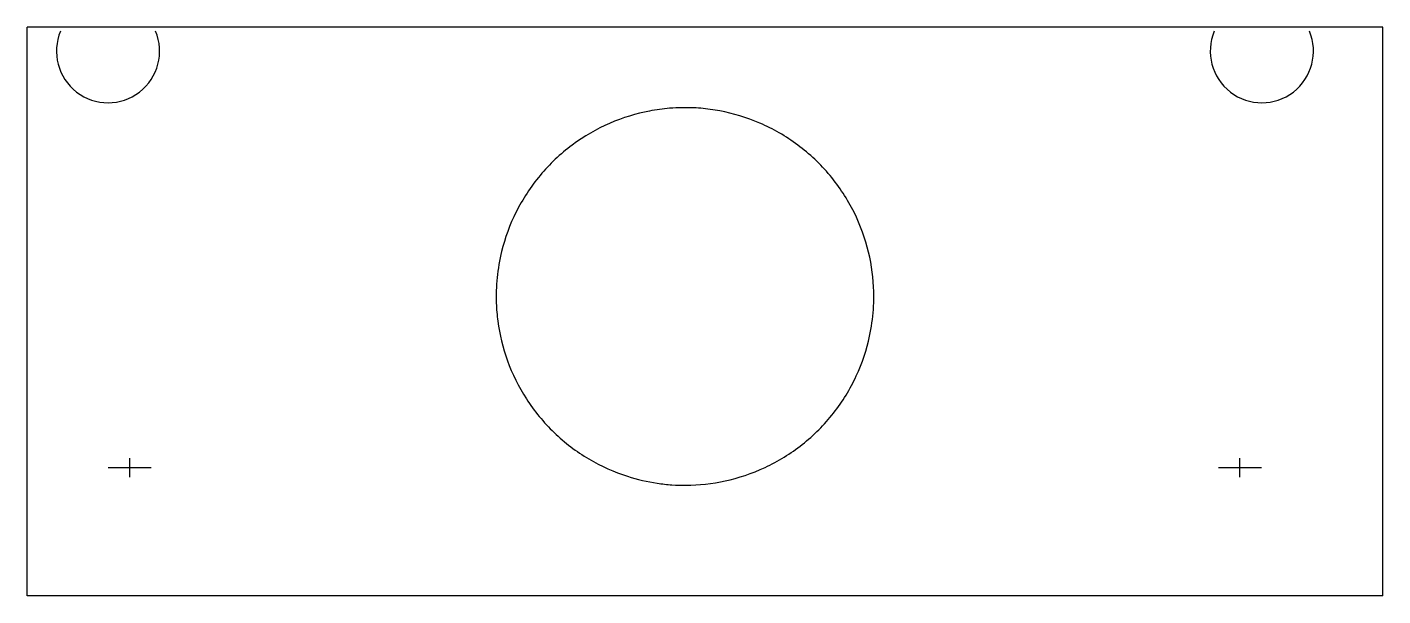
# Model space of a CAD drawing. Extents: x 2713 to 2882, y -733 to -662.
import ezdxf

# ---------------------------------------------------------------- set-up
doc = ezdxf.new("R2010")
doc.units = 0
doc.header["$LTSCALE"] = 12
doc.header["$MEASUREMENT"] = 0
doc.layers.add('MARKING', color=11, linetype='CONTINUOUS')
doc.layers.add('SHELL', color=40, linetype='CONTINUOUS')

msp = doc.modelspace()

# ---------------------------------------------------------------- linework, layer by layer
at = {"layer": 'MARKING'}
for p, q in [((2725.47, -717.86), (2725.47, -715.51)), ((2864.03, -717.86), (2864.03, -715.51)), ((2728.16, -716.69), (2722.78, -716.69)), ((2866.72, -716.69), (2861.34, -716.69))]:
    msp.add_line(p, q, dxfattribs=at)
at = {"layer": 'SHELL'}
for p, q in [((2881.87, -661.69), (2712.66, -661.69)), ((2712.66, -732.69), (2712.66, -661.69)), ((2881.87, -732.69), (2881.87, -661.69)), ((2881.87, -732.69), (2712.66, -732.69))]:
    msp.add_line(p, q, dxfattribs=at)
for centre in [(2722.76, -664.69), (2866.76, -664.69)]:
    msp.add_arc(centre, 6.44, 157.1473, 22.8527, dxfattribs=at)
msp.add_open_spline([(2818.33, -695.31), (2818.33, -695.84), (2818.32, -696.38), (2818.2, -698.02), (2818.05, -699.14), (2817.45, -701.93), (2816.9, -703.6), (2815.39, -706.85), (2814.43, -708.43), (2812.16, -711.32), (2810.84, -712.64), (2807.95, -714.93), (2806.38, -715.89), (2803.14, -717.41), (2801.46, -717.97), (2798.14, -718.7), (2796.49, -718.87), (2794.32, -718.88), (2793.73, -718.86), (2792.52, -718.78), (2791.91, -718.71), (2790.07, -718.44), (2788.82, -718.15), (2785.94, -717.23), (2784.31, -716.51), (2781.21, -714.67), (2779.75, -713.57), (2777.12, -711.03), (2775.95, -709.61), (2773.99, -706.58), (2773.2, -704.96), (2772.01, -701.69), (2771.62, -700.03), (2771.3, -697.64), (2771.24, -696.89), (2771.2, -695.61), (2771.2, -695.1), (2771.23, -694.04), (2771.26, -693.5), (2771.43, -691.88), (2771.61, -690.78), (2772.29, -688.02), (2772.89, -686.36), (2774.5, -683.15), (2775.51, -681.61), (2777.86, -678.79), (2779.21, -677.51), (2782.15, -675.32), (2783.73, -674.41), (2786.99, -672.99), (2788.67, -672.49), (2791.17, -672), (2792.01, -671.89), (2793.38, -671.78), (2793.91, -671.75), (2794.81, -671.74), (2795.19, -671.74), (2795.96, -671.77), (2796.35, -671.79), (2797.53, -671.89), (2798.32, -672), (2800.79, -672.46), (2802.47, -672.97), (2805.76, -674.39), (2807.36, -675.3), (2810.32, -677.51), (2811.68, -678.79), (2814.05, -681.63), (2815.06, -683.19), (2816.67, -686.42), (2817.27, -688.1), (2818.08, -691.44), (2818.28, -693.1), (2818.33, -694.9), (2818.33, -695.11), (2818.33, -695.31)], degree=3, knots=[0, 0, 0, 0, 1.772199, 1.772199, 5.316597, 5.316597, 10.557764, 10.557764, 15.798931, 15.798931, 21.040099, 21.040099, 26.281266, 26.281266, 31.522433, 31.522433, 36.763601, 36.763601, 38.716756, 38.716756, 40.66991, 40.66991, 44.57622, 44.57622, 49.75887, 49.75887, 54.94152, 54.94152, 60.12417, 60.12417, 65.306819, 65.306819, 70.489469, 70.489469, 72.923179, 72.923179, 74.65895, 74.65895, 76.394721, 76.394721, 79.866263, 79.866263, 85.088087, 85.088087, 90.309911, 90.309911, 95.531735, 95.531735, 100.753559, 100.753559, 105.975383, 105.975383, 108.661745, 108.661745, 110.385431, 110.385431, 111.651094, 111.651094, 112.916757, 112.916757, 115.448084, 115.448084, 120.707949, 120.707949, 125.967814, 125.967814, 131.22768, 131.22768, 136.487545, 136.487545, 141.747411, 141.747411, 147.007276, 147.007276, 147.679593, 147.679593, 147.679593, 147.679593], dxfattribs=at)

doc.saveas('drawing.dxf')
